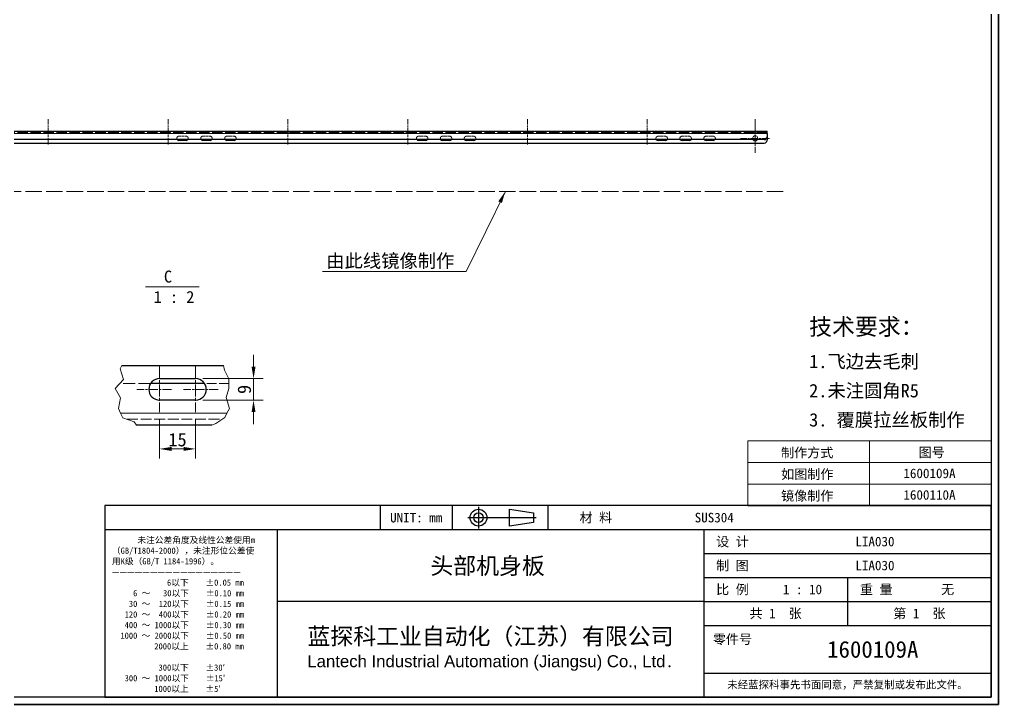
# Model space of a CAD drawing. Header units: millimetres. Extents: x 60 to 4145, y 55 to 2915.
# Drawn here: x 2102 to 4145, y 55 to 1485 of the extents above; entities that cross this region are included whole.
import ezdxf
from ezdxf.enums import TextEntityAlignment as Align

# ---------------------------------------------------------------- set-up
doc = ezdxf.new("R2010")
doc.units = ezdxf.units.MM
doc.header["$LTSCALE"] = 10
for name, pattern in [('CHAIN', [0.3543, 0.2362, -0.0295, 0.0591, -0.0295]), ('DASHED', [0.2067, 0.1654, -0.0413]), ('DASHED_SPACE', [0.2067, 0.1654, -0.0413])]:
    doc.linetypes.add(name, pattern=pattern)
for name, color, linetype, lineweight in [('1', 7, 'Continuous', 18), ('可见 (ISO)', 7, 'Continuous', 25), ('可见窄的 (ISO)', 7, 'Continuous', 18), ('图框 (ISO)', 7, 'Continuous', 35), ('标题 (ISO)', 7, 'Continuous', 25), ('草图几何图元 (ISO)', 7, 'Continuous', 18)]:
    doc.layers.add(name, color=color, linetype=linetype, lineweight=lineweight)
for name, color, linetype, lineweight, true_color in [('中心标记 (ISO)', 1, 'CHAIN', 18, 0xff0000), ('中心线 (ISO)', 1, 'CHAIN', 18, 0xff0000), ('尺寸 (ISO)', 7, 'Continuous', 18, 0x008000), ('折线 (ISO)', 7, 'Continuous', 18, 0x008000), ('符号 (ISO)', 7, 'Continuous', 18, 0x008000), ('隐藏 (ISO)', 5, 'DASHED', 18, 0x0000ff)]:
    doc.layers.add(name, color=color, linetype=linetype, lineweight=lineweight, true_color=true_color)
doc.styles.add('HZ_33', font='simfang.ttf')
doc.styles.add('文本样式164', font='SimSun.ttf')
doc.styles.add('文本样式165', font='SimSun.ttf')
doc.styles.add('文本样式74', font='SimSun.ttf')
doc.styles.add('最新国标', font='simfang.ttf')
doc.styles.add('注释文本 (ISO)', font='simfang.ttf')
doc.dimstyles.new('默认 (GB)', dxfattribs={"dimscale": 10, "dimtxt": 2.8, "dimasz": 2.5, "dimexe": 2, "dimexo": 1.5, "dimgap": 0.5, "dimtad": 1, "dimtoh": 1, "dimdsep": 46, "dimtxsty": '最新国标', "dimcen": 0.09, "dimdle": 10, "dimclrd": 256, "dimclre": 256, "dimclrt": 256, "dimaunit": 1, "dimadec": 3, "dimazin": 2, "dimtfac": 0.535714, "dimtdec": 3, "dimtmove": 0, "dimatfit": 3, "dimfxl": 0, "dimtolj": 1, "dimlwd": -1, "dimlwe": -1, "dimarcsym": 0})
doc.dimstyles.new('默认 (GB)$7', dxfattribs={"dimscale": 10, "dimtxt": 2.8, "dimasz": 2.5, "dimexe": 2, "dimexo": 1.5, "dimgap": 0.5, "dimtad": 1, "dimtoh": 1, "dimdsep": 46, "dimtxsty": '最新国标', "dimcen": 0.09, "dimdle": 10, "dimclrd": 256, "dimclre": 256, "dimclrt": 256, "dimaunit": 1, "dimadec": 3, "dimazin": 2, "dimtfac": 0.535714, "dimtdec": 3, "dimtmove": 0, "dimatfit": 3, "dimfxl": 0, "dimtolj": 1, "dimlwd": -1, "dimlwe": -1, "dimarcsym": 0})

# ---------------------------------------------------------------- blocks, each defined once
blk = doc.blocks.new('图框 最新国标')
at = {"layer": '图框 (ISO)'}
for p, q in [((414.5, 291.5), (414.5, 5.5)), ((414.5, 5.5), (6, 5.5))]:
    blk.add_line(p, q, dxfattribs=at)
at = {"layer": '图框 (ISO)', "color": 7, "linetype": 'Continuous', "lineweight": 25}
for p, q in [((413, 290), (413, 7)), ((413, 290), (413, 7)), ((413, 7), (6, 7)), ((413, 7), (18, 7))]:
    blk.add_line(p, q, dxfattribs=at)
at = {"layer": '图框 (ISO)', "style": '文本样式74'}
blk.add_attdef('零件代号_001', (42.82, 287.25), '', height=2.5, rotation=180, dxfattribs=at)
blk = doc.blocks.new('标题栏 副本 最新国标')
at = {"layer": '标题 (ISO)'}
for p, q in [((381.98, -183.84), (196.98, -183.84)), ((196.98, -183.84), (196.98, -223.84)), ((254.48, -183.84), (254.48, -188.84)), ((269.48, -183.84), (269.48, -188.84)), ((289.48, -183.84), (289.48, -188.84)), ((381.98, -223.84), (381.98, -183.84)), ((383.48, -183.84), (383.48, -225.34)), ((281.48, -188.09), (281.48, -184.59)), ((281.48, -184.59), (286.48, -185.34)), ((286.48, -185.34), (286.48, -187.34)), ((286.48, -187.34), (281.48, -188.09)), ((196.98, -188.84), (381.98, -188.84)), ((232.98, -188.84), (232.98, -223.84)), ((321.98, -188.84), (321.98, -223.84)), ((321.98, -193.84), (381.98, -193.84)), ((321.98, -198.84), (381.98, -198.84)), ((351.98, -198.84), (351.98, -208.84)), ((321.98, -203.84), (232.98, -203.84)), ((321.98, -203.84), (381.98, -203.84)), ((321.98, -208.84), (381.98, -208.84)), ((321.98, -218.84), (381.98, -218.84)), ((196.98, -223.84), (381.98, -223.84)), ((383.48, -225.34), (196.98, -225.34))]:
    blk.add_line(p, q, dxfattribs=at)
at = {"layer": '标题 (ISO)', "linetype": 'CHAIN', "ltscale": 5.000333}
blk.add_line((274.98, -184.09), (274.98, -188.59), dxfattribs=at)
at = {"layer": '标题 (ISO)', "linetype": 'CHAIN', "ltscale": 15.834605}
blk.add_line((272.73, -186.34), (286.98, -186.34), dxfattribs=at)
at = {"layer": '标题 (ISO)'}
for radius in [1.75, 1]:
    blk.add_circle((274.98, -186.34), radius, dxfattribs=at)
at = {"layer": '1', "style": '文本样式164'}
for s, p in [('UNIT: mm', (261.98, -186.34)), ('材 料', (299.48, -186.34)), ('设 计', (327.98, -191.34)), ('制 图', (327.98, -196.34)), ('比 例', (327.98, -201.34)), ('重 量', (357.98, -201.34)), ('共 1  张', (336.98, -206.34)), ('第 1  张', (366.98, -206.34))]:
    blk.add_text(s, height=2, dxfattribs=at).set_placement(p, align=Align.MIDDLE_CENTER)
at = {"layer": '标题 (ISO)', "style": '注释文本 (ISO)'}
for s, insert, char_height, attachment_point, line_spacing_factor in [('\\fSimSun|b0|i0;{\\H1.3000;      未注公差角度及线性公差使用m\\P}\\fSimSun|b0|i0;{\\H1.3000;（GB/T1804-2000），未注形位公差使\\P}\\fSimSun|b0|i0;{\\H1.3000;用K级（GB/T 1184-1996）。\\P}\\fSimSun|b0|i0;{\\H1.3000;—————————————————\\P}\\fSimSun|b0|i0;{\\H1.3000;             6以下    ±0.05 mm\\P}\\fSimSun|b0|i0;{\\H1.3000;     6 ～   30以下    ±0.10 mm\\P}\\fSimSun|b0|i0;{\\H1.3000;    30 ～  120以下    ±0.15 mm\\P}\\fSimSun|b0|i0;{\\H1.3000;   120 ～  400以下    ±0.20 mm\\P}\\fSimSun|b0|i0;{\\H1.3000;   400 ～ 1000以下    ±0.30 mm\\P}\\fSimSun|b0|i0;{\\H1.3000;  1000 ～ 2000以下    ±0.50 mm\\P}\\fSimSun|b0|i0;{\\H1.3000;          2000以上    ±0.80 mm\\P}\\fSimSun|b0|i0;{\\H1.3000;\\P}\\fSimSun|b0|i0;{\\H1.3000;           300以下    ±30′\\P}\\fSimSun|b0|i0;{\\H1.3000;   300 ～ 1000以下    ±15′\\P}\\fSimSun|b0|i0;{\\H1.3000;          1000以上    ±5′}', (198.48, -206.63), 1.3, 4, 1.023913), ('{\\fMicrosoft YaHei|b0|i0|c134|p34;\\H1.75x;蓝探科工业自动化（江苏）有限公司\\P\\fArial|b0|i0|c0|p34;\\H0.71429x;Lantech Industrial Automation (Jiangsu) Co., Ltd\\fFangSong|b0|i0|c134|p49;.\\H1.15195x; }', (277.48, -213.84), 2, 5, 0.978695)]:
    blk.add_mtext(s, dxfattribs=dict(at, insert=insert, char_height=char_height, attachment_point=attachment_point, line_spacing_factor=line_spacing_factor))
at = {"layer": '标题 (ISO)', "attachment_point": 5, "style": '注释文本 (ISO)'}
for s, insert, char_height in [('\\fFangSong|b0|i0;零件号', (327.98, -211.84), 2), ('\\fSimSun|b0|i0;{\\H1.6000;未经蓝探科事先书面同意，严禁复制或发布此文件。}', (351.98, -221.34), 1.6)]:
    blk.add_mtext(s, dxfattribs=dict(at, insert=insert, char_height=char_height))
at = {"layer": '标题 (ISO)'}
for tag, p, height, style in [('材料_001', (320.09, -187.33), 2, '注释文本 (ISO)'), ('设计人_001', (353.63, -192.33), 2, '注释文本 (ISO)'), ('库存编号_001', (264.95, -198.14), 3.5, '文本样式165'), ('设计人_001', (353.63, -197.33), 2, '注释文本 (ISO)'), ('视图比例_001', (338.51, -202.33), 2, '注释文本 (ISO)'), ('质量\\P3;_001', (371.53, -202.3), 2, '注释文本 (ISO)'), ('零件代号_001', (347.74, -215.59), 3.5, '文本样式165')]:
    blk.add_attdef(tag, p, '', height=height, dxfattribs=dict(at, style=style))
blk = doc.blocks.new('表格1')
at = {"layer": '符号 (ISO)'}
for p, q in [((362.2, 60.51), (413, 60.51)), ((362.2, 60.51), (362.2, 56.01)), ((387.6, 60.51), (387.6, 56.01)), ((413, 60.51), (413, 56.01)), ((362.2, 56.01), (413, 56.01)), ((362.2, 56.01), (362.2, 47)), ((387.6, 56.01), (387.6, 47)), ((413, 56.01), (413, 47)), ((362.2, 51.5), (413, 51.5)), ((362.2, 47), (413, 47))]:
    blk.add_line(p, q, dxfattribs=at)
at = {"layer": '符号 (ISO)', "char_height": 2, "attachment_point": 7, "style": '注释文本 (ISO)'}
for s, insert in [('制作方式', (369.14, 56.85)), ('图号', (397.84, 56.91)), ('如图制作', (369.15, 52.35)), ('1600109A', (394.67, 52.72)), ('镜像制作', (369.14, 47.84)), ('1600110A', (394.67, 48.22))]:
    blk.add_mtext(s, dxfattribs=dict(at, insert=insert))
blk = doc.blocks.new('*D38')
at = {"layer": 'Defpoints', "color": 0, "transparency": 16777216}
for p in [(2394.4, 665.3), (2469.4, 665.3), (2469.4, 588.5)]:
    blk.add_point(p, dxfattribs=at)
at = {"layer": '尺寸 (ISO)', "color": 116, "true_color": 0x00803f, "transparency": 16777216}
for p, q in [((2394.4, 650.3), (2394.4, 568.5)), ((2469.4, 650.3), (2469.4, 568.5)), ((2419.4, 588.5), (2444.4, 588.5))]:
    blk.add_line(p, q, dxfattribs=at)
for points in [[(2419.4, 592.7), (2419.4, 584.3), (2394.4, 588.5)], [(2444.4, 592.7), (2444.4, 584.3), (2469.4, 588.5)]]:
    blk.add_solid(points, dxfattribs=at)
at = {"layer": '尺寸 (ISO)', "transparency": 16777216, "insert": (2431.9, 607.6), "char_height": 28, "attachment_point": 5, "style": '最新国标'}
blk.add_mtext('\\A1;15', dxfattribs=at)
blk = doc.blocks.new('*D39')
at = {"layer": 'Defpoints', "color": 0, "transparency": 16777216}
for p in [(2469.4, 735.3), (2469.4, 690.3), (2590.5, 690.3)]:
    blk.add_point(p, dxfattribs=at)
at = {"layer": '尺寸 (ISO)', "color": 116, "true_color": 0x00803f, "transparency": 16777216}
for p, q in [((2590.5, 760.3), (2590.5, 785.3)), ((2484.4, 735.3), (2610.5, 735.3)), ((2590.5, 735.3), (2590.5, 690.3)), ((2484.4, 690.3), (2610.5, 690.3)), ((2590.5, 665.3), (2590.5, 640.3))]:
    blk.add_line(p, q, dxfattribs=at)
for points in [[(2586.4, 760.3), (2594.7, 760.3), (2590.5, 735.3)], [(2586.4, 665.3), (2594.7, 665.3), (2590.5, 690.3)]]:
    blk.add_solid(points, dxfattribs=at)
at = {"layer": '尺寸 (ISO)', "transparency": 16777216, "insert": (2571.4, 712.8), "char_height": 28, "attachment_point": 5, "rotation": 90, "style": '最新国标'}
blk.add_mtext('\\A1;9', dxfattribs=at)

msp = doc.modelspace()

# ---------------------------------------------------------------- linework, layer by layer
at = {"layer": '中心标记 (ISO)', "ltscale": 6.722705}
for p, q in [((3637.256, 1267.1897), (3637.256, 1206.6897)), ((3667.506, 1236.9397), (3607.006, 1236.9397))]:
    msp.add_line(p, q, dxfattribs=at)
at = {"layer": '中心标记 (ISO)', "ltscale": 10.556371}
for p, q in [((2394.4069, 760.3336), (2394.4069, 665.3336)), ((2469.4069, 760.3336), (2469.4069, 665.3336))]:
    msp.add_line(p, q, dxfattribs=at)
at = {"layer": '中心标记 (ISO)', "ltscale": 8.056153}
for p, q in [((2419.4069, 712.8336), (2346.9069, 712.8336)), ((2516.9069, 712.8336), (2444.4069, 712.8336))]:
    msp.add_line(p, q, dxfattribs=at)
at = {"layer": '中心线 (ISO)', "ltscale": 5.833739}
for p, q in [((2162.256, 1224.4397), (2162.256, 1276.9397)), ((2412.256, 1224.4397), (2412.256, 1276.9397)), ((2662.256, 1224.4397), (2662.256, 1276.9397)), ((2912.256, 1224.4397), (2912.256, 1276.9397)), ((3162.256, 1224.4397), (3162.256, 1276.9397)), ((3412.256, 1224.4397), (3412.256, 1276.9397)), ((3637.256, 1224.4397), (3637.256, 1276.9397))]:
    msp.add_line(p, q, dxfattribs=at)
at = {"layer": '可见 (ISO)'}
for p, q in [((712.256, 1251.9397), (3662.256, 1251.9397)), ((3662.256, 1246.9397), (3662.256, 1251.9397)), ((3662.256, 1246.9397), (3662.256, 1240.4397)), ((668.256, 1226.9397), (3656.256, 1226.9397)), ((3656.256, 1234.4397), (718.256, 1234.4397)), ((2449.756, 1232.4397), (2434.756, 1232.4397)), ((2499.756, 1232.4397), (2484.756, 1232.4397)), ((2549.756, 1232.4397), (2534.756, 1232.4397)), ((2949.756, 1232.4397), (2934.756, 1232.4397)), ((2999.756, 1232.4397), (2984.756, 1232.4397)), ((3049.756, 1232.4397), (3034.756, 1232.4397)), ((3449.756, 1232.4397), (3434.756, 1232.4397)), ((3499.756, 1232.4397), (3484.756, 1232.4397)), ((3549.756, 1232.4397), (3534.756, 1232.4397)), ((3662.256, 1240.4397), (3662.256, 1232.9397)), ((2315.5908, 762.8336), (2527.6922, 762.8336)), ((2488.1152, 725.3336), (2375.6986, 725.3336)), ((2394.4069, 735.3336), (2469.4069, 735.3336)), ((2469.4069, 690.3336), (2394.4069, 690.3336)), ((2503.151, 637.8336), (2346.2512, 637.8336))]:
    msp.add_line(p, q, dxfattribs=at)
for centre, radius, start, end in [((2434.756, 1236.9397), 4.5, 213.7489886, 270), ((2449.756, 1236.9397), 4.5, 270, 326.2510114), ((2484.756, 1236.9397), 4.5, 213.7489886, 270), ((2499.756, 1236.9397), 4.5, 270, 326.2510114), ((2534.756, 1236.9397), 4.5, 213.7489886, 270), ((2549.756, 1236.9397), 4.5, 270, 326.2510114), ((2934.756, 1236.9397), 4.5, 213.7489886, 270), ((2949.756, 1236.9397), 4.5, 270, 326.2510114), ((2984.756, 1236.9397), 4.5, 213.7489886, 270), ((2999.756, 1236.9397), 4.5, 270, 326.2510114), ((3034.756, 1236.9397), 4.5, 213.7489886, 270), ((3049.756, 1236.9397), 4.5, 270, 326.2510114), ((3434.756, 1236.9397), 4.5, 213.7489886, 270), ((3449.756, 1236.9397), 4.5, 270, 326.2510114), ((3484.756, 1236.9397), 4.5, 213.7489886, 270), ((3499.756, 1236.9397), 4.5, 270, 326.2510114), ((3534.756, 1236.9397), 4.5, 213.7489886, 270), ((3549.756, 1236.9397), 4.5, 270, 326.2510114), ((3637.256, 1236.9397), 5.25, 208.4368901, 331.5631099), ((3656.256, 1240.4397), 6, 270, 0), ((3656.256, 1232.9397), 6, 270, 0), ((2394.4069, 712.8336), 22.5, 90, 270), ((2469.4069, 712.8336), 22.5, 270, 90)]:
    msp.add_arc(centre, radius, start, end, dxfattribs=at)
at = {"layer": '可见窄的 (ISO)'}
for p, q in [((3662.256, 1246.9397), (712.256, 1246.9397)), ((2313.2123, 662.8336), (2534.9449, 662.8336))]:
    msp.add_line(p, q, dxfattribs=at)
at = {"layer": '折线 (ISO)'}
for p, q in [((2312.4405, 755.707), (2315.5908, 762.8336)), ((2527.6922, 762.8336), (2529.6425, 753.2783)), ((2319.3907, 733.4772), (2312.4405, 755.707)), ((2529.6425, 753.2783), (2538.6359, 735.1119)), ((2302.0825, 714.9651), (2319.3907, 733.4772)), ((2313.2058, 695.3625), (2302.0825, 714.9651)), ((2539.0602, 714.9651), (2533.6727, 695.6935)), ((2538.6359, 735.1119), (2539.0602, 714.9651)), ((2308.5093, 672.7924), (2313.2058, 695.3625)), ((2533.6727, 695.6935), (2540.0344, 672.8696)), ((2313.2123, 662.8336), (2308.5093, 672.7924)), ((2313.2123, 662.8336), (2317.6836, 653.3652)), ((2511.8508, 641.5667), (2530.3535, 653.7801)), ((2530.3535, 653.7801), (2534.9449, 662.8336)), ((2540.0344, 672.8696), (2534.9449, 662.8336)), ((2317.6836, 653.3652), (2341.3891, 645.3293)), ((2341.3891, 645.3293), (2346.2512, 637.8336)), ((2503.151, 637.8336), (2511.8508, 641.5667))]:
    msp.add_line(p, q, dxfattribs=at)
at = {"layer": '符号 (ISO)'}
msp.add_line((2364.9181, 927.1037), (2477.1988, 927.1037), dxfattribs=at)
at = {"layer": '草图几何图元 (ISO)', "color": 1, "linetype": 'DASHED_SPACE', "ltscale": 20.788937, "true_color": 0xff0000}
msp.add_line((567.519, 1126.2659), (3704.3824, 1126.2659), dxfattribs=at)
at = {"layer": '隐藏 (ISO)', "ltscale": 13.093478}
msp.add_line((3662.256, 1249.4397), (712.256, 1249.4397), dxfattribs=at)
at = {"layer": '隐藏 (ISO)', "ltscale": 0.476074}
for p, q in [((2159.756, 1251.9397), (2159.756, 1249.4397)), ((2160.189, 1249.4397), (2160.189, 1251.9397)), ((2164.323, 1249.4397), (2164.323, 1251.9397)), ((2164.756, 1249.4397), (2164.756, 1251.9397)), ((2407.006, 1249.4397), (2407.006, 1251.9397)), ((2409.506, 1249.4397), (2409.506, 1251.9397)), ((2409.756, 1251.9397), (2409.756, 1249.4397)), ((2410.189, 1249.4397), (2410.189, 1251.9397)), ((2414.323, 1249.4397), (2414.323, 1251.9397)), ((2414.756, 1249.4397), (2414.756, 1251.9397)), ((2415.006, 1249.4397), (2415.006, 1251.9397)), ((2417.506, 1249.4397), (2417.506, 1251.9397)), ((2659.756, 1251.9397), (2659.756, 1249.4397)), ((2660.189, 1249.4397), (2660.189, 1251.9397)), ((2664.323, 1249.4397), (2664.323, 1251.9397)), ((2664.756, 1249.4397), (2664.756, 1251.9397)), ((2907.006, 1249.4397), (2907.006, 1251.9397)), ((2909.506, 1249.4397), (2909.506, 1251.9397)), ((2909.756, 1251.9397), (2909.756, 1249.4397)), ((2910.189, 1249.4397), (2910.189, 1251.9397)), ((2914.323, 1249.4397), (2914.323, 1251.9397)), ((2914.756, 1249.4397), (2914.756, 1251.9397)), ((2915.006, 1249.4397), (2915.006, 1251.9397)), ((2917.506, 1249.4397), (2917.506, 1251.9397)), ((3159.756, 1251.9397), (3159.756, 1249.4397)), ((3160.189, 1249.4397), (3160.189, 1251.9397)), ((3164.323, 1249.4397), (3164.323, 1251.9397)), ((3164.756, 1249.4397), (3164.756, 1251.9397)), ((3407.006, 1249.4397), (3407.006, 1251.9397)), ((3409.506, 1249.4397), (3409.506, 1251.9397)), ((3409.756, 1251.9397), (3409.756, 1249.4397)), ((3410.189, 1249.4397), (3410.189, 1251.9397)), ((3414.323, 1249.4397), (3414.323, 1251.9397)), ((3414.756, 1249.4397), (3414.756, 1251.9397)), ((3415.006, 1249.4397), (3415.006, 1251.9397)), ((3417.506, 1249.4397), (3417.506, 1251.9397)), ((3632.006, 1249.4397), (3632.006, 1251.9397)), ((3634.756, 1251.9397), (3634.756, 1249.4397)), ((3635.189, 1249.4397), (3635.189, 1251.9397)), ((3639.323, 1249.4397), (3639.323, 1251.9397)), ((3639.756, 1249.4397), (3639.756, 1251.9397)), ((3642.506, 1249.4397), (3642.506, 1251.9397))]:
    msp.add_line(p, q, dxfattribs=at)
at = {"layer": '隐藏 (ISO)', "ltscale": 2.856945}
for p, q in [((2434.756, 1241.4397), (2449.756, 1241.4397)), ((2484.756, 1241.4397), (2499.756, 1241.4397)), ((2534.756, 1241.4397), (2549.756, 1241.4397)), ((2934.756, 1241.4397), (2949.756, 1241.4397)), ((2984.756, 1241.4397), (2999.756, 1241.4397)), ((3034.756, 1241.4397), (3049.756, 1241.4397)), ((3434.756, 1241.4397), (3449.756, 1241.4397)), ((3484.756, 1241.4397), (3499.756, 1241.4397)), ((3534.756, 1241.4397), (3549.756, 1241.4397))]:
    msp.add_line(p, q, dxfattribs=at)
at = {"layer": '隐藏 (ISO)', "ltscale": 15.462481}
msp.add_line((2375.6986, 725.3336), (2311.7767, 725.3336), dxfattribs=at)
at = {"layer": '隐藏 (ISO)', "ltscale": 12.2706}
msp.add_line((2538.8418, 725.3336), (2488.1152, 725.3336), dxfattribs=at)
at = {"layer": '隐藏 (ISO)', "ltscale": 13.71939}
msp.add_line((2326.6265, 650.3336), (2525.1323, 650.3336), dxfattribs=at)
at = {"layer": '隐藏 (ISO)', "ltscale": 1.851117}
for centre, start, end in [((2434.756, 1236.9397), 90, 213.7489886), ((2449.756, 1236.9397), 326.2510114, 90), ((2484.756, 1236.9397), 90, 213.7489886), ((2499.756, 1236.9397), 326.2510114, 90), ((2534.756, 1236.9397), 90, 213.7489886), ((2549.756, 1236.9397), 326.2510114, 90), ((2934.756, 1236.9397), 90, 213.7489886), ((2949.756, 1236.9397), 326.2510114, 90), ((2984.756, 1236.9397), 90, 213.7489886), ((2999.756, 1236.9397), 326.2510114, 90), ((3034.756, 1236.9397), 90, 213.7489886), ((3049.756, 1236.9397), 326.2510114, 90), ((3434.756, 1236.9397), 90, 213.7489886), ((3449.756, 1236.9397), 326.2510114, 90), ((3484.756, 1236.9397), 90, 213.7489886), ((3499.756, 1236.9397), 326.2510114, 90), ((3534.756, 1236.9397), 90, 213.7489886), ((3549.756, 1236.9397), 326.2510114, 90)]:
    msp.add_arc(centre, 4.5, start, end, dxfattribs=at)
at = {"layer": '隐藏 (ISO)', "ltscale": 4.133986}
msp.add_arc((3637.256, 1236.9397), 5.25, 331.5631099, 208.4368901, dxfattribs=at)

# ---------------------------------------------------------------- block references
at = {"xscale": 10, "yscale": 10, "zscale": 10}
for name in ['图框 最新国标', '表格1']:
    msp.add_blockref(name, (0, 0), dxfattribs=at)
ref = msp.add_blockref('标题栏 副本 最新国标', (310.1747, 2308.4428), dxfattribs=dict(xscale=10, yscale=10, zscale=10))
ref.add_attrib('零件代号_001', '1600109A', (3787.5419, 152.5), dxfattribs={"layer": '标题 (ISO)', "height": 35, "style": '文本样式165'})
ref.add_attrib('库存编号_001', '头部机身板', (2959.6648, 327.0112), dxfattribs={"layer": '标题 (ISO)', "height": 35, "style": '文本样式165'})
ref.add_attrib('质量\\P3;_001', '无', (4025.4286, 285.4), dxfattribs={"layer": '标题 (ISO)', "height": 20, "style": '注释文本 (ISO)'})
ref.add_attrib('视图比例_001', '1 : 10', (3695.3143, 285.1714), dxfattribs={"layer": '标题 (ISO)', "height": 20, "style": '注释文本 (ISO)'})
ref.add_attrib('设计人_001', 'LIA030', (3846.5143, 385.1143), dxfattribs={"layer": '标题 (ISO)', "height": 20, "style": '注释文本 (ISO)'})
ref.add_attrib('设计人_001', 'LIA030', (3846.5143, 335.1143), dxfattribs={"layer": '标题 (ISO)', "height": 20, "style": '注释文本 (ISO)'})
ref.add_attrib('材料_001', 'SUS304', (3511.1143, 435.1143), dxfattribs={"layer": '标题 (ISO)', "height": 20, "style": '注释文本 (ISO)'})

# ---------------------------------------------------------------- texts
at = {"layer": '符号 (ISO)', "insert": (3009.558, 995.2248), "char_height": 28, "width": 293.426895, "attachment_point": 3, "style": '最新国标'}
msp.add_mtext('\\fFangSong|b0|i0;由此线镜像制作', dxfattribs=at)
at = {"layer": '符号 (ISO)', "char_height": 25, "attachment_point": 7, "style": 'HZ_33'}
for s, insert in [('C ', (2403.465, 935.4967)), (' 1 : 2', (2364.9181, 892.8336))]:
    msp.add_mtext(s, dxfattribs=dict(at, insert=insert))
at = {"layer": '符号 (ISO)', "insert": (3750.0532, 746.717), "char_height": 20, "width": 356.304097, "attachment_point": 4, "line_spacing_factor": 1.305367, "style": '注释文本 (ISO)'}
msp.add_mtext('{\\H1.75x;技术要求：\\H0.8x;\\P1.飞边去毛刺\\P2.未注圆角R5\\P3. 覆膜拉丝板制作}', dxfattribs=at)

# ---------------------------------------------------------------- dimensions: what is measured, and where the dimension line sits
at = {"layer": '尺寸 (ISO)', "color": 116, "true_color": 0x00803f}
for base, p1, p2, angle, override, picture, middle in [((2590.5246, 690.3336), (2469.4069, 735.3336), (2469.4069, 690.3336), 270, {"dimgap": 0.5, "dimtoh": 0, "dimdec": 2, "dimlfac": 0.2, "dimtol": 0, "dimlim": 0, "dimtp": 0, "dimtm": 0, "dimtdec": 3, "dimtofl": 1, "dimatfit": 1}, '*D39', (2590.5246, 712.8336)), ((2469.4069, 588.4842), (2394.4069, 665.3336), (2469.4069, 665.3336), 180, {"dimgap": 0.5, "dimtoh": 0, "dimdec": 2, "dimlfac": 0.2, "dimtol": 0, "dimlim": 0, "dimtp": 0, "dimtm": 0, "dimtdec": 3, "dimtofl": 0, "dimatfit": 1}, '*D38', (2431.9069, 588.4842))]:
    dim = msp.add_linear_dim(base=base, p1=p1, p2=p2, angle=angle, dimstyle='默认 (GB)', override=override, dxfattribs=at)
    dim.commit()
    dim.dimension.update_dxf_attribs({"geometry": picture, "text_midpoint": middle, "dimtype": 160})

# ---------------------------------------------------------------- leaders
at = {"layer": '符号 (ISO)', "annotation_type": 0, "has_hookline": 1, "hookline_direction": 1, "text_width": 275.2}
msp.add_leader([(3115.982, 1126.2659), (3034.558, 958.7972), (3009.558, 958.7972)], dimstyle='默认 (GB)$7', override={"dimgap": 0, "dimtad": 1}, dxfattribs=at)

doc.saveas('drawing.dxf')
